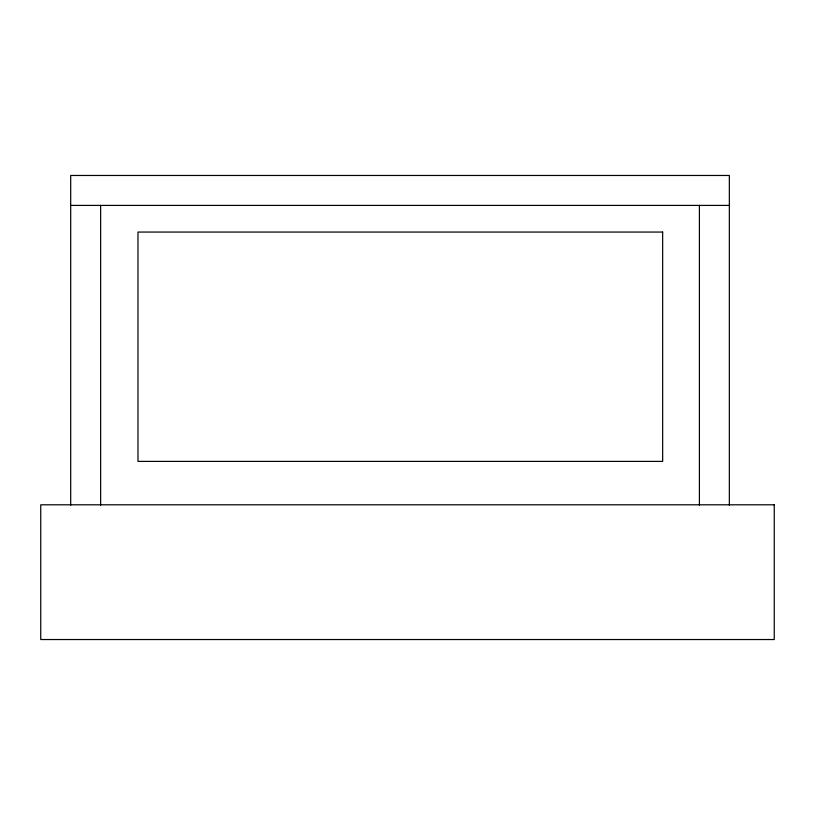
<?xml version="1.0" encoding="UTF-8"?>
<svg xmlns="http://www.w3.org/2000/svg" width="815" height="815" viewBox="0 0 815 815"><rect width="100%" height="100%" fill="white"/><g stroke="black" fill="none" stroke-linecap="round" stroke-linejoin="round"><path stroke-width="1.22" d="M70.691 205.411L729.343 205.411M729.343 505.168L729.343 175.47L70.691 175.47L70.691 505.168M699.402 205.411L699.402 505.168M100.632 205.411L100.632 505.168M662.656 232.061L137.98 232.061L137.98 461.392L662.656 461.392L662.656 232.061M774.25 504.801L40.75 504.801L40.75 639.531L774.25 639.531L774.25 504.801"/></g></svg>
